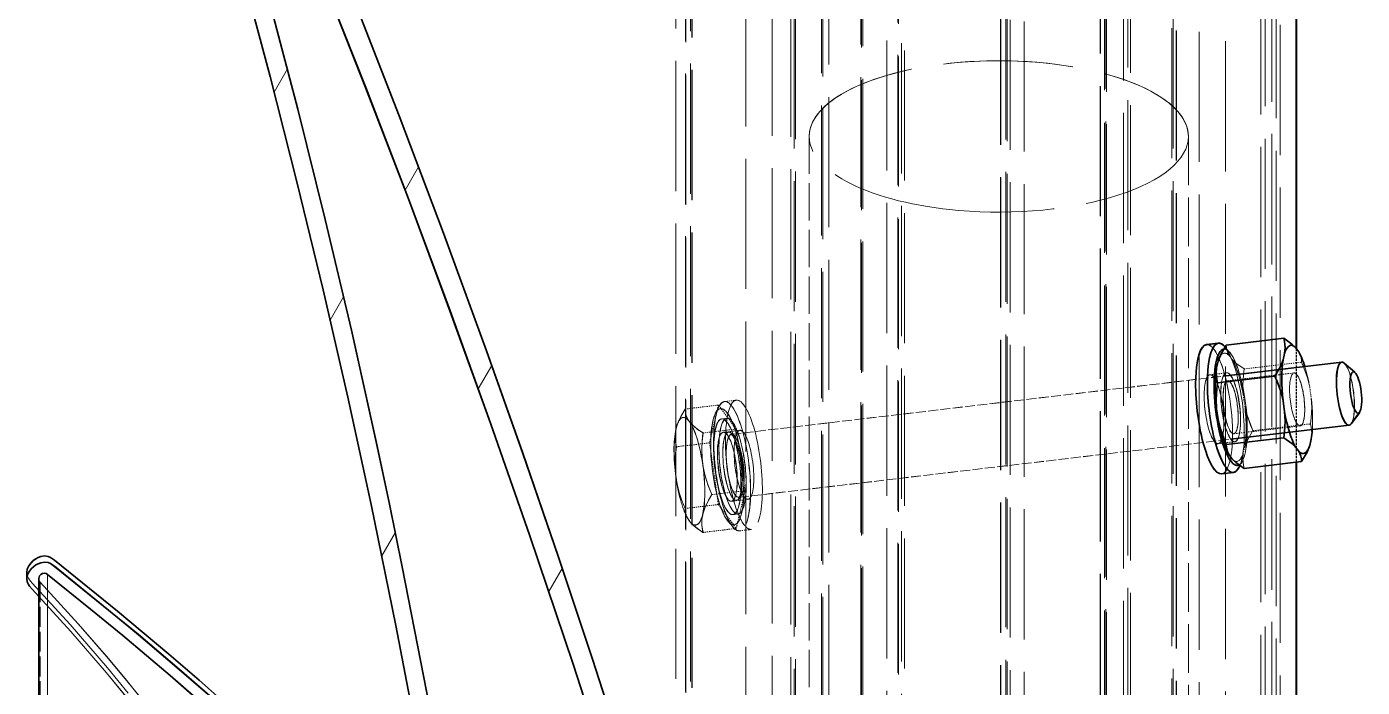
# Model space of a CAD drawing. Header units: millimetres. Extents: x 12184 to 41592, y 8990 to 29785.
# Drawn here: x 22187.7 to 22311, y 17555 to 17615.9 of the extents above; entities that cross this region are included whole.
import ezdxf

# ---------------------------------------------------------------- set-up
doc = ezdxf.new("R2010")
doc.units = ezdxf.units.MM
doc.linetypes.add('DASHED', pattern=[15, 12, -3])

# ---------------------------------------------------------------- blocks, each defined once
blk = doc.blocks.new('A$C55E021B5')
at = {"color": 7, "linetype": 'DASHED', "lineweight": 13}
for p, q in [((1214.86, 1979.81), (1214.86, 1228.51)), ((1216.14, 1979.97), (1216.14, 1228.69)), ((1216.42, 1980.75), (1216.42, 1229.56)), ((1216.54, 1980.93), (1216.54, 1229.75)), ((1217.02, 1980.42), (1217.02, 1229.19)), ((1247.01, 1976.16), (1247.01, 1290.43)), ((1245.51, 1975.33), (1245.51, 1223.67)), ((1245.65, 1975.92), (1245.65, 1285.86)), ((1246.08, 1974.89), (1246.08, 1223.2)), ((1246.12, 1974.99), (1246.12, 1223.3)), ((1205.29, 1972.55), (1205.29, 1220.73)), ((1205.03, 1972.08), (1205.03, 1220.24)), ((1205.69, 1971.36), (1205.69, 1219.49)), ((1207.26, 1970.31), (1207.26, 1218.4)), ((1207.33, 1970.58), (1207.33, 1218.68)), ((1207.44, 1970.46), (1207.44, 1218.55)), ((1238.11, 1966.27), (1238.11, 1214.28)), ((1240.54, 1967.13), (1240.54, 1215.15)), ((1201.1, 1965.08), (1201.1, 1213.08)), ((1235.96, 1965.97), (1235.96, 1213.98)), ((1235.96, 1965.95), (1235.96, 1213.96)), ((1236.1, 1965.08), (1236.1, 1213.08)), ((1236.38, 1966.17), (1236.38, 1214.18)), ((1198.7, 1963.85), (1198.7, 1211.86)), ((1200.81, 1963.98), (1200.81, 1211.99)), ((1201.23, 1964.2), (1201.23, 1212.21)), ((1201.24, 1964.18), (1201.24, 1212.18)), ((1196.27, 1962.98), (1196.27, 1211)), ((1229.76, 1959.52), (1229.76, 1207.61)), ((1229.87, 1959.39), (1229.87, 1207.49)), ((1229.93, 1959.67), (1229.93, 1207.77)), ((1232.89, 1957.83), (1232.89, 1205.99)), ((1233.45, 1956.72), (1233.45, 1204.92)), ((1233.55, 1957.05), (1233.55, 1205.24)), ((1192, 1954.38), (1192, 1202.71)), ((1192.01, 1954.43), (1192.01, 1202.76)), ((1192.61, 1953.99), (1192.61, 1202.34)), ((1191.61, 1952.87), (1191.61, 1201.29)), ((1193, 1953.23), (1193, 1201.62)), ((1191.23, 1949.48), (1191.23, 1198.15)), ((1226.18, 1947.78), (1226.18, 1196.6)), ((1227.53, 1948.05), (1227.53, 1196.84)), ((1225.91, 1947.12), (1225.91, 1195.99)), ((1226.47, 1946.58), (1226.47, 1195.5)), ((1226.51, 1946.71), (1226.51, 1195.63)), ((1207.82, 1928.85), (1207.82, 1180.09))]:
    blk.add_line(p, q, dxfattribs=at)
at = {"color": 7, "lineweight": 35}
blk.add_line((1189.73, 1949.48), (1189.73, 1349.63), dxfattribs=at)
at = {"color": 7, "lineweight": 13, "ltscale": 0.004121}
blk.add_line((1284.09, 1373.28), (1282.85, 1375.42), dxfattribs=at)
at = {"color": 7, "linetype": 'DASHED', "lineweight": 13, "ltscale": 0.374806}
blk.add_line((1199.7, 1369.2), (1199.7, 1144.31), dxfattribs=at)
at = {"color": 7, "linetype": 'DASHED', "lineweight": 13, "ltscale": 0.286951}
blk.add_line((1234.7, 1369.2), (1234.7, 1197.03), dxfattribs=at)
at = {"color": 7, "lineweight": 13, "ltscale": 0.004158}
blk.add_line((1271.99, 1364.23), (1270.75, 1366.39), dxfattribs=at)
at = {"color": 7, "lineweight": 13, "ltscale": 0.004126}
blk.add_line((1278.91, 1352.25), (1277.67, 1354.4), dxfattribs=at)
at = {"color": 7, "lineweight": 35, "ltscale": 0.008908}
for p, q in [((1196.2, 1349.95), (1190.89, 1350.58)), ((1197.02, 1346.47), (1191.71, 1347.1)), ((1196.2, 1340.78), (1190.89, 1341.41)), ((1194.56, 1338.58), (1189.25, 1339.2))]:
    blk.add_line(p, q, dxfattribs=at)
at = {"color": 7, "lineweight": 35, "ltscale": 0.001834}
blk.add_line((1198.03, 1349.99), (1196.94, 1350.12), dxfattribs=at)
at = {"color": 7, "lineweight": 35, "ltscale": 0.000797281}
blk.add_line((1189.8, 1349.72), (1189.52, 1349.33), dxfattribs=at)
at = {"color": 7, "linetype": 'DASHED', "lineweight": 13, "ltscale": 0.017467}
blk.add_line((1189.73, 1349.63), (1189.73, 1339.15), dxfattribs=at)
at = {"color": 7, "lineweight": 35, "ltscale": 0.001036}
for p, q in [((1190.96, 1348.59), (1190.82, 1349.19)), ((1197.1, 1347.86), (1196.95, 1348.47))]:
    blk.add_line(p, q, dxfattribs=at)
at = {"color": 7, "linetype": 'DASHED', "lineweight": 13, "ltscale": 0.00079652}
blk.add_line((1195.94, 1348.99), (1195.65, 1348.61), dxfattribs=at)
at = {"color": 7, "linetype": 'DASHED', "lineweight": 13, "ltscale": 0.00106}
blk.add_line((1195.9, 1349.29), (1196.32, 1349.77), dxfattribs=at)
at = {"color": 7, "lineweight": 35, "ltscale": 7.91667e-05}
blk.add_line((1196.32, 1349.77), (1196.35, 1349.81), dxfattribs=at)
at = {"color": 7, "lineweight": 35, "ltscale": 0.002191}
for p, q in [((1184.33, 1347.44), (1185.33, 1348.29)), ((1183.89, 1343.75), (1184.67, 1342.69))]:
    blk.add_line(p, q, dxfattribs=at)
at = {"color": 7, "lineweight": 35, "ltscale": 0.018335}
for p, q in [((1196.47, 1347.08), (1185.55, 1348.37)), ((1195.79, 1341.27), (1184.86, 1342.56))]:
    blk.add_line(p, q, dxfattribs=at)
at = {"color": 7, "linetype": 'DASHED', "lineweight": 13, "ltscale": 0.008908}
for p, q in [((1194.56, 1347.75), (1189.25, 1348.37)), ((1193.74, 1342.06), (1188.43, 1342.68))]:
    blk.add_line(p, q, dxfattribs=at)
at = {"color": 7, "lineweight": 35, "ltscale": 0.000191447}
blk.add_line((1196.95, 1348.47), (1196.92, 1348.57), dxfattribs=at)
at = {"color": 7, "lineweight": 35, "ltscale": 3.43852e-05}
blk.add_line((1196.92, 1348.56), (1196.92, 1348.57), dxfattribs=at)
at = {"color": 7, "lineweight": 13, "ltscale": 0.004148}
blk.add_line((1265.24, 1345.92), (1264, 1348.07), dxfattribs=at)
at = {"color": 7, "linetype": 'DASHED', "lineweight": 13, "ltscale": 0.010298}
for p, q in [((1196.08, 1346.66), (1189.95, 1347.38)), ((1195.51, 1341.77), (1189.37, 1342.5))]:
    blk.add_line(p, q, dxfattribs=at)
at = {"color": 7, "linetype": 'DASHED', "lineweight": 13, "ltscale": 0.002574}
for p, q in [((1197.7, 1347.21), (1196.17, 1347.39)), ((1241.1, 1342.09), (1242.63, 1341.9)), ((1196.95, 1340.86), (1195.42, 1341.04))]:
    blk.add_line(p, q, dxfattribs=at)
at = {"color": 7, "linetype": 'DASHED', "lineweight": 13, "ltscale": 0.076202}
for p, q in [((1241.88, 1341.72), (1196.47, 1347.08)), ((1241.19, 1335.9), (1195.79, 1341.27))]:
    blk.add_line(p, q, dxfattribs=at)
at = {"color": 7, "linetype": 'DASHED', "lineweight": 13, "ltscale": 0.001665}
blk.add_line((1188.5, 1346.07), (1188.36, 1345.08), dxfattribs=at)
at = {"color": 7, "linetype": 'DASHED', "lineweight": 13, "ltscale": 0.001666}
blk.add_line((1194.64, 1345.35), (1194.49, 1344.36), dxfattribs=at)
at = {"color": 7, "lineweight": 35, "ltscale": 0.001665}
blk.add_line((1190.82, 1343.81), (1190.96, 1344.8), dxfattribs=at)
at = {"color": 7, "lineweight": 35, "ltscale": 0.001666}
blk.add_line((1196.95, 1343.08), (1197.1, 1344.07), dxfattribs=at)
at = {"color": 7, "linetype": 'DASHED', "lineweight": 13, "ltscale": 0.001834}
for p, q in [((1241.42, 1344.87), (1242.52, 1344.74)), ((1240.02, 1332.95), (1241.11, 1332.82))]:
    blk.add_line(p, q, dxfattribs=at)
at = {"color": 7, "linetype": 'DASHED', "lineweight": 13, "ltscale": 0.004583}
for p, q in [((1241.43, 1342.21), (1243.07, 1344.42)), ((1243.07, 1335.25), (1241.43, 1333.04))]:
    blk.add_line(p, q, dxfattribs=at)
at = {"color": 7, "linetype": 'DASHED', "lineweight": 13, "ltscale": 0.001139}
for p, q in [((1243.34, 1343.69), (1243.02, 1344.29)), ((1242.15, 1333.65), (1241.7, 1333.14))]:
    blk.add_line(p, q, dxfattribs=at)
at = {"color": 7, "linetype": 'DASHED', "lineweight": 13, "ltscale": 0.005153}
for p, q in [((1243.07, 1344.42), (1246.14, 1344.05)), ((1241.43, 1342.21), (1244.5, 1341.85)), ((1243.89, 1340.93), (1246.96, 1340.57)), ((1240.61, 1336.52), (1243.68, 1336.16)), ((1243.07, 1335.25), (1246.14, 1334.88)), ((1241.43, 1333.04), (1244.5, 1332.67))]:
    blk.add_line(p, q, dxfattribs=at)
at = {"color": 7, "linetype": 'DASHED', "lineweight": 13, "ltscale": 0.005961}
for p, q in [((1243.07, 1344.42), (1243.89, 1340.93)), ((1241.43, 1333.04), (1240.61, 1336.52))]:
    blk.add_line(p, q, dxfattribs=at)
at = {"color": 7, "linetype": 'DASHED', "lineweight": 13, "ltscale": 0.00080438}
blk.add_line((1242.3, 1343.19), (1242.77, 1343.14), dxfattribs=at)
at = {"color": 7, "linetype": 'DASHED', "lineweight": 13, "ltscale": 7.97527e-05}
blk.add_line((1246.88, 1342.63), (1246.86, 1342.67), dxfattribs=at)
at = {"color": 7, "lineweight": 35, "ltscale": 0.001037}
blk.add_line((1188.36, 1341.29), (1188.5, 1340.69), dxfattribs=at)
at = {"color": 7, "linetype": 'DASHED', "lineweight": 13, "ltscale": 0.009579}
for p, q in [((1240.61, 1336.52), (1241.43, 1342.21)), ((1243.89, 1340.93), (1243.07, 1335.25))]:
    blk.add_line(p, q, dxfattribs=at)
at = {"color": 7, "linetype": 'DASHED', "lineweight": 13, "ltscale": 0.000191202}
blk.add_line((1188.5, 1340.69), (1188.54, 1340.58), dxfattribs=at)
at = {"color": 7, "lineweight": 35, "ltscale": 3.47452e-05}
blk.add_line((1188.53, 1340.6), (1188.54, 1340.58), dxfattribs=at)
at = {"color": 7, "lineweight": 35, "ltscale": 0.000796975}
blk.add_line((1189.52, 1340.16), (1189.8, 1340.55), dxfattribs=at)
at = {"color": 7, "linetype": 'DASHED', "lineweight": 13, "ltscale": 0.001036}
blk.add_line((1194.49, 1340.57), (1194.64, 1339.96), dxfattribs=at)
at = {"color": 7, "lineweight": 35, "ltscale": 0.134325}
blk.add_line((1189.73, 1339.15), (1189.73, 1258.55), dxfattribs=at)
at = {"color": 7, "linetype": 'DASHED', "lineweight": 13, "ltscale": 0.000808896}
blk.add_line((1194.71, 1339.25), (1194.94, 1338.82), dxfattribs=at)
at = {"color": 7, "lineweight": 35, "ltscale": 0.000330039}
blk.add_line((1194.94, 1338.82), (1195.03, 1338.65), dxfattribs=at)
at = {"color": 7, "lineweight": 35, "ltscale": 0.00079652}
blk.add_line((1195.65, 1339.44), (1195.94, 1339.82), dxfattribs=at)
at = {"color": 7, "lineweight": 35, "ltscale": 0.001833}
blk.add_line((1196.62, 1338.08), (1195.53, 1338.2), dxfattribs=at)
at = {"color": 7, "linetype": 'DASHED', "lineweight": 13, "ltscale": 0.002575}
blk.add_line((1240.34, 1335.73), (1241.88, 1335.55), dxfattribs=at)
at = {"color": 7, "linetype": 'DASHED', "lineweight": 13, "ltscale": 0.000804335}
blk.add_line((1241.25, 1334.37), (1241.73, 1334.32), dxfattribs=at)
at = {"color": 7, "linetype": 'DASHED', "lineweight": 13, "ltscale": 1.88432e-05}
blk.add_line((1245.84, 1333.85), (1245.83, 1333.84), dxfattribs=at)
at = {"color": 7, "lineweight": 13, "ltscale": 0.004145}
blk.add_line((1274.15, 1330.49), (1272.9, 1332.65), dxfattribs=at)
at = {"color": 7, "lineweight": 13, "ltscale": 0.00413}
blk.add_line((1258.72, 1327.21), (1257.49, 1329.35), dxfattribs=at)
at = {"color": 7, "lineweight": 35, "ltscale": 0.000954056}
blk.add_line((1306.92, 1328.97), (1306.92, 1328.39), dxfattribs=at)
at = {"color": 7, "lineweight": 13, "ltscale": 0.145596}
blk.add_line((1304.99, 1328.79), (1304.99, 1241.43), dxfattribs=at)
at = {"color": 7, "linetype": 'DASHED', "lineweight": 13, "ltscale": 0.152439}
blk.add_line((1305.68, 1328.08), (1305.68, 1236.62), dxfattribs=at)
at = {"color": 7, "lineweight": 35, "ltscale": 0.145257}
blk.add_line((1305.81, 1328.41), (1305.81, 1241.26), dxfattribs=at)
at = {"color": 7, "lineweight": 35, "ltscale": 0.001494}
blk.add_line((1306.42, 1327.43), (1305.81, 1326.77), dxfattribs=at)
at = {"color": 7, "lineweight": 35}
for points in [[(1304.99, 1445.75), (1300.42, 1436.28), (1298.19, 1431.59), (1294.86, 1424.4), (1292.47, 1419.13), (1290.11, 1413.85), (1285.51, 1403.24), (1281.06, 1392.58), (1276.73, 1381.86), (1272.54, 1371.1), (1268.45, 1360.28), (1264.48, 1349.41), (1261.13, 1339.96), (1257.87, 1330.49), (1254.69, 1320.99), (1251.61, 1311.46), (1249.37, 1304.35), (1247.17, 1297.19), (1244.98, 1289.9), (1242.84, 1282.62), (1238.82, 1268.58), (1234.92, 1254.51), (1231.12, 1240.39)], [(1305.68, 1443.94), (1303.14, 1436.88), (1301.94, 1433.44), (1300.2, 1428.34), (1298.41, 1422.88), (1296.61, 1417.21), (1294.96, 1411.85), (1293.33, 1406.41), (1290.12, 1395.39), (1287.08, 1384.52), (1284.46, 1374.72), (1281.95, 1364.9), (1279.56, 1355.04), (1277.29, 1345.16), (1275.13, 1335.25), (1272.86, 1324.1), (1270.71, 1312.88), (1268.7, 1301.61), (1266.82, 1290.34), (1265.07, 1279.1), (1263.21, 1266.21), (1261.46, 1253.31), (1259.8, 1240.39)], [(1292.61, 1414.43), (1288.17, 1404.31), (1283.87, 1394.14), (1279.69, 1383.94), (1275.63, 1373.71), (1271.69, 1363.43), (1267.85, 1353.12), (1264.12, 1342.76), (1260.48, 1332.36), (1256.48, 1320.52), (1252.64, 1308.66), (1248.92, 1296.75), (1245.33, 1284.79), (1243.06, 1277.01), (1240.84, 1269.22), (1236.49, 1253.6), (1232.92, 1240.39)], [(1293.34, 1412.74), (1290.28, 1402.41), (1287.33, 1392.05), (1284.56, 1381.89), (1281.9, 1371.73), (1279.37, 1361.54), (1276.96, 1351.32), (1274.67, 1341.04)], [(1189.8, 1349.72), (1190.14, 1350.04), (1190.89, 1350.58)], [(1190.82, 1349.19), (1190.78, 1349.71), (1190.83, 1350.27), (1190.89, 1350.58)], [(1196.92, 1348.57), (1196.71, 1349.07), (1196.2, 1349.95)], [(1190.96, 1348.59), (1191.17, 1348.04), (1191.71, 1347.1)], [(1197.1, 1347.86), (1197.13, 1347.34), (1197.08, 1346.78), (1197.02, 1346.47)], [(1190.96, 1344.8), (1191.17, 1345.66), (1191.5, 1346.59), (1191.71, 1347.1)], [(1197.1, 1344.07), (1197.13, 1344.95), (1197.08, 1345.93), (1197.02, 1346.47)], [(1190.82, 1343.81), (1190.78, 1342.93), (1190.83, 1341.95), (1190.89, 1341.41)], [(1196.95, 1343.08), (1196.74, 1342.23), (1196.41, 1341.29), (1196.2, 1340.78)], [(1189.8, 1340.55), (1190.14, 1340.87), (1190.89, 1341.41)], [(1188.54, 1340.58), (1188.74, 1340.09), (1189.25, 1339.2)], [(1274.67, 1341.04), (1273.45, 1335.28), (1272.26, 1329.5), (1269.99, 1317.87), (1267.86, 1306.18), (1265.88, 1294.5), (1264.04, 1282.86), (1262.98, 1275.79), (1261.97, 1268.72), (1260.04, 1254.56), (1258.23, 1240.39)], [(1195.65, 1339.44), (1195.31, 1339.11), (1194.56, 1338.58)], [(1304.35, 1330.11), (1304.72, 1330.37), (1304.93, 1330.46), (1305.27, 1330.51), (1305.62, 1330.45), (1305.86, 1330.36), (1306.08, 1330.24), (1306.31, 1330.07), (1306.52, 1329.88), (1306.73, 1329.59), (1306.87, 1329.27), (1306.92, 1328.97)], [(1304.35, 1329.54), (1298.53, 1324.83), (1296.61, 1323.24), (1292.84, 1320.04), (1289.11, 1316.79), (1285.43, 1313.49), (1282.73, 1311), (1280.06, 1308.48), (1277.36, 1305.87), (1274.68, 1303.24), (1271.21, 1299.74), (1267.78, 1296.18)], [(1304.35, 1330.11), (1298.55, 1325.42), (1293.81, 1321.45), (1291, 1319.03), (1288.23, 1316.59), (1285.49, 1314.12), (1282.77, 1311.61), (1280.08, 1309.07), (1277.42, 1306.5), (1274.78, 1303.91), (1271.31, 1300.41), (1267.89, 1296.87)], [(1304.35, 1329.54), (1304.72, 1329.8), (1304.93, 1329.89), (1305.27, 1329.93), (1305.62, 1329.88), (1305.86, 1329.79), (1306.08, 1329.67), (1306.52, 1329.3), (1306.73, 1329.02), (1306.87, 1328.7), (1306.92, 1328.39)], [(1304.99, 1328.79), (1301.02, 1325.59), (1298.06, 1323.16), (1293.69, 1319.47), (1289.37, 1315.7), (1285.59, 1312.3), (1281.87, 1308.83), (1278.19, 1305.31), (1274.57, 1301.74), (1271, 1298.11), (1267.49, 1294.43)], [(1304.99, 1328.79), (1305.14, 1328.87), (1305.3, 1328.9), (1305.47, 1328.87), (1305.62, 1328.79), (1305.73, 1328.67), (1305.81, 1328.41)], [(1306.92, 1328.39), (1306.88, 1328.12), (1306.77, 1327.87), (1306.67, 1327.71), (1306.42, 1327.43)]]:
    blk.add_lwpolyline(points, dxfattribs=at)
at = {"color": 7, "linetype": 'DASHED', "lineweight": 13}
for points in [[(1188.5, 1346.07), (1188.71, 1346.93), (1189.04, 1347.86), (1189.25, 1348.37)], [(1195.65, 1348.61), (1195.31, 1348.28), (1194.56, 1347.75)], [(1194.64, 1345.35), (1194.67, 1346.23), (1194.62, 1347.2), (1194.56, 1347.75)], [(1188.36, 1345.08), (1188.32, 1344.2), (1188.37, 1343.23), (1188.43, 1342.68)], [(1194.49, 1344.36), (1194.28, 1343.5), (1193.95, 1342.57), (1193.74, 1342.06)], [(1244.5, 1341.85), (1245.01, 1342.18), (1245.38, 1342.49), (1245.8, 1342.96), (1245.94, 1343.21), (1246.05, 1343.46), (1246.12, 1343.74), (1246.14, 1344.05)], [(1246.86, 1342.67), (1246.56, 1343.36), (1246.14, 1344.05)], [(1188.36, 1341.29), (1188.32, 1341.82), (1188.37, 1342.38), (1188.43, 1342.68)], [(1194.49, 1340.57), (1194.28, 1341.11), (1193.74, 1342.06)], [(1241.74, 1341.58), (1241.53, 1341.22), (1241.29, 1340.55), (1241.06, 1339.56), (1240.9, 1338.25), (1240.89, 1337.22), (1240.97, 1336.51), (1241.07, 1336.12), (1241.16, 1335.94), (1241.19, 1335.91), (1241.2, 1335.9), (1241.19, 1335.9)], [(1241.88, 1341.72), (1241.89, 1341.72), (1241.88, 1341.72), (1241.86, 1341.7), (1241.75, 1341.59), (1241.74, 1341.58)], [(1243.68, 1336.16), (1244.05, 1337.07), (1244.31, 1337.89), (1244.48, 1338.71), (1244.59, 1339.53), (1244.61, 1340.38), (1244.58, 1341.07), (1244.5, 1341.85)], [(1247, 1342.19), (1247.07, 1341.63), (1247.05, 1341.04), (1246.96, 1340.57)], [(1246.96, 1340.57), (1247.06, 1339.6), (1247.07, 1338.75), (1247.01, 1337.91), (1246.88, 1337.1), (1246.67, 1336.27), (1246.44, 1335.61), (1246.14, 1334.88)], [(1194.64, 1339.96), (1194.67, 1339.44), (1194.62, 1338.88), (1194.56, 1338.58)], [(1244.5, 1334.44), (1244.31, 1335.01), (1244, 1335.64), (1243.68, 1336.16)], [(1244.5, 1334.44), (1244.6, 1333.88), (1244.61, 1333.31), (1244.5, 1332.67)], [(1244.5, 1332.67), (1245.01, 1333.01), (1245.38, 1333.32), (1245.64, 1333.58), (1245.83, 1333.84)], [(1306.92, 1328.97), (1306.88, 1328.69), (1306.77, 1328.44), (1306.67, 1328.29), (1306.42, 1328)], [(1306.42, 1328), (1302.92, 1324.18), (1301.18, 1322.19), (1299.46, 1320.17), (1297.56, 1317.84)], [(1305.68, 1328.08), (1302.16, 1324.24), (1299.55, 1321.24), (1297.84, 1319.18), (1296.15, 1317.1)], [(1305.81, 1326.77), (1302.85, 1323.53), (1299.56, 1319.71), (1297.66, 1317.39)]]:
    blk.add_lwpolyline(points, dxfattribs=at)
for centre, radius, start, end in [((1194.29, 1349.96), 1.91, 329.6073, 359.8758), ((1191.16, 1348.37), 1.91, 149.6073, 179.8758), ((1243.19, 1341.37), 3.9, 12.2234, 19.6265), ((1244.24, 1334.89), 1.91, 326.8555, 359.8802), ((1305.32, 1328.41), 0.482, 316.9198, 359.8835)]:
    blk.add_arc(centre, radius, start, end, dxfattribs=at)
at = {"color": 7, "lineweight": 35}
for centre, start, end in [((1191.16, 1339.2), 149.6073, 179.8758), ((1194.29, 1340.79), 329.6073, 359.8758)]:
    blk.add_arc(centre, 1.91, start, end, dxfattribs=at)
at = {"color": 7, "linetype": 'DASHED', "lineweight": 13}
for centre, major_axis, ratio, start_param, end_param in [((1217.2, 1369.2), (-17.5, 0), 0.398819, 3.141574, 6.283166), ((1217.2, 1369.2), (-17.5, 0), 0.398819, 6.283166, 8.066002), ((1217.2, 1369.2), (-17.5, 0), 0.398819, 1.782817, 3.141574), ((1197.33, 1344.03), (0.7, 5.96), 0.260451, 6.283152, 6.709013), ((1195.79, 1344.22), (0.63, 5.36), 0.260451, 0.35928, 2.782313), ((1196.24, 1344.16), (0.7, 5.96), 0.260451, 0.35928, 2.782313), ((1197.33, 1344.03), (0.7, 5.96), 0.260451, 0.425828, 3.141559), ((1195.79, 1344.22), (0.63, 5.36), 0.260451, 6.277712, 6.642466), ((1195.79, 1344.22), (0.59, 4.99), 0.260451, 5.796921, 6.608972), ((1185.2, 1345.47), (0.34, 2.91), 0.260451, 0.273151, 2.868431), ((1189.66, 1344.94), (0.59, 4.99), 0.260451, 0.949041, 1.372984), ((1189.66, 1344.94), (0.29, 2.44), 0.260451, 6.283152, 9.424744), ((1195.79, 1344.22), (0.59, 4.99), 0.260451, 0.52587, 1.372984), ((1195.79, 1344.22), (0.38, 3.18), 0.260451, 6.283152, 9.424744), ((1189.66, 1344.94), (0.29, 2.44), 0.260451, 3.567421, 6.283152), ((1195.79, 1344.22), (0.29, 2.44), 0.260451, 6.283152, 9.424744), ((1195.79, 1344.22), (0.38, 3.18), 0.260451, 3.567421, 6.283152), ((1195.79, 1344.22), (0.29, 2.44), 0.260451, 3.567421, 6.283152), ((1197.33, 1344.03), (0.38, 3.18), 0.260451, 6.283152, 9.424744), ((1197.33, 1344.03), (0.38, 3.18), 0.260451, 3.567421, 6.283152), ((1189.66, 1344.94), (0.59, 4.99), 0.260451, 1.573067, 2.192527), ((1240.72, 1338.91), (-0.7, -5.96), 0.260451, 3.141559, 6.283152), ((1195.79, 1344.22), (0.59, 4.99), 0.260451, 1.573067, 2.420182), ((1241.81, 1338.78), (-0.7, -5.96), 0.260451, 3.141559, 6.283152), ((1240.72, 1338.91), (-0.7, -5.96), 0.260451, 0.425828, 3.141559), ((1241.81, 1338.78), (-0.7, -5.96), 0.260451, 0.35928, 2.782313), ((1242.25, 1338.73), (-0.63, -5.36), 0.260451, 2.782313, 3.567421), ((1241.81, 1338.78), (-0.7, -5.96), 0.260451, 2.782313, 3.141559), ((1245.75, 1338.31), (0.59, 4.96), 0.260451, 5.796855, 9.91098), ((1189.66, 1344.94), (0.29, 2.44), 0.260451, 3.141559, 3.567421), ((1241.77, 1338.78), (-0.52, -4.41), 0.260451, 3.141559, 6.283152), ((1242.25, 1338.73), (-0.63, -5.36), 0.260451, 3.567421, 6.642466), ((1242.25, 1338.73), (-0.52, -4.41), 0.260451, 3.141559, 6.283152), ((1241.77, 1338.78), (-0.52, -4.41), 0.260451, 0.425828, 3.141559), ((1242.25, 1338.73), (-0.63, -5.36), 0.260451, 0.35928, 2.782313), ((1242.25, 1338.73), (-0.52, -4.41), 0.260451, 0.425828, 3.141559), ((1245.75, 1338.31), (0.59, 4.96), 0.260451, 5.638217, 5.796855), ((1195.79, 1344.22), (0.38, 3.18), 0.260451, 3.141559, 3.567421), ((1195.79, 1344.22), (0.29, 2.44), 0.260451, 3.141559, 3.567421), ((1240.72, 1338.91), (-0.38, -3.18), 0.260451, 3.567421, 6.283152), ((1240.72, 1338.91), (-0.38, -3.18), 0.260451, 6.283152, 9.424744), ((1241.53, 1338.81), (-0.34, -2.91), 0.260451, 3.567421, 9.850606), ((1240.72, 1338.91), (-0.38, -3.18), 0.260451, 3.141559, 3.567421), ((1241.77, 1338.78), (-0.37, -3.15), 0.260451, 3.567421, 9.850606), ((1242.25, 1338.73), (-0.38, -3.18), 0.260451, 3.567421, 6.283152), ((1242.25, 1338.73), (-0.38, -3.18), 0.260451, 6.283152, 9.424744), ((1242.25, 1338.73), (-0.38, -3.18), 0.260451, 3.141559, 3.567421), ((1245.75, 1338.31), (0.59, 4.96), 0.260451, 3.627794, 5.638217), ((1197.33, 1344.03), (0.38, 3.18), 0.260451, 3.141559, 3.567421), ((1195.79, 1344.22), (0.59, 4.99), 0.260451, 2.620265, 3.467379), ((1195.79, 1344.22), (0.63, 5.36), 0.260451, 2.782313, 3.046879), ((1241.77, 1338.78), (-0.52, -4.41), 0.260451, 6.283152, 6.709013), ((1242.25, 1338.73), (-0.52, -4.41), 0.260451, 6.283152, 6.709013), ((1240.72, 1338.91), (-0.7, -5.96), 0.260451, 6.283152, 6.709013), ((1241.81, 1338.78), (-0.7, -5.96), 0.260451, 6.283152, 6.642466)]:
    blk.add_ellipse(centre, major_axis=major_axis, ratio=ratio, start_param=start_param, end_param=end_param, dxfattribs=at)
at = {"color": 7, "lineweight": 35}
for centre, major_axis, start_param, end_param in [((1189.66, 1344.94), (0.59, 4.99), 5.761858, 6.608972), ((1196.24, 1344.16), (0.7, 5.96), 3.141559, 6.283152), ((1196.24, 1344.16), (0.7, 5.96), 6.283152, 6.642466), ((1197.33, 1344.03), (0.7, 5.96), 3.141559, 6.283152), ((1189.66, 1344.94), (0.59, 4.99), 0.52587, 0.949041), ((1195.79, 1344.22), (0.63, 5.36), 3.567421, 6.277712), ((1184.25, 1345.58), (0.23, 1.91), 0.273151, 2.868431), ((1184.25, 1345.58), (0.23, 1.91), 3.567421, 6.556336), ((1185.2, 1345.47), (0.34, 2.91), 3.141559, 6.283152), ((1185.2, 1345.47), (0.34, 2.91), 6.283152, 6.556336), ((1189.66, 1344.94), (0.59, 4.99), 4.71466, 5.561774), ((1195.79, 1344.22), (0.59, 4.99), 5.761858, 5.796921), ((1195.79, 1344.22), (0.59, 4.99), 4.71466, 5.561774), ((1184.25, 1345.58), (0.23, 1.91), 2.868431, 3.567421), ((1189.66, 1344.94), (0.59, 4.99), 3.667463, 4.514577), ((1185.2, 1345.47), (0.34, 2.91), 2.868431, 3.141559), ((1195.79, 1344.22), (0.59, 4.99), 3.667463, 4.514577), ((1189.66, 1344.94), (0.59, 4.99), 2.192527, 2.420182), ((1189.66, 1344.94), (0.59, 4.99), 2.620265, 2.655328), ((1189.66, 1344.94), (0.59, 4.99), 2.655328, 3.467379), ((1195.79, 1344.22), (0.63, 5.36), 3.046879, 3.567421), ((1196.24, 1344.16), (0.7, 5.96), 2.782313, 3.141559)]:
    blk.add_ellipse(centre, major_axis=major_axis, ratio=0.260451, start_param=start_param, end_param=end_param, dxfattribs=at)
blk = doc.blocks.new('1')
at = {"color": 7, "linetype": 'DASHED', "lineweight": 13}
for p, q in [((22277.62, 18217.03), (22277.62, 17465.8)), ((22278.11, 18217.53), (22278.11, 17466.35)), ((22278.23, 18217.36), (22278.23, 17466.16)), ((22278.51, 18216.57), (22278.51, 17465.3)), ((22279.79, 18216.41), (22279.79, 17465.12)), ((22247.64, 18212.77), (22247.64, 17527.03)), ((22248.53, 18211.59), (22248.53, 17459.9)), ((22248.56, 18211.49), (22248.56, 17459.8)), ((22249, 18212.52), (22249, 17522.47)), ((22249.13, 18211.94), (22249.13, 17460.27)), ((22289.36, 18209.15), (22289.36, 17457.33)), ((22288.96, 18207.97), (22288.96, 17456.09)), ((22289.62, 18208.69), (22289.62, 17456.84)), ((22287.21, 18207.06), (22287.21, 17455.16)), ((22287.32, 18207.18), (22287.32, 17455.28)), ((22287.39, 18206.92), (22287.39, 17455)), ((22254.11, 18203.73), (22254.11, 17451.75)), ((22256.54, 18202.88), (22256.54, 17450.89)), ((22258.27, 18202.77), (22258.27, 17450.78)), ((22258.55, 18201.68), (22258.55, 17449.69)), ((22258.69, 18202.58), (22258.69, 17450.59)), ((22258.69, 18202.55), (22258.69, 17450.56)), ((22293.55, 18201.68), (22293.55, 17449.69)), ((22293.41, 18200.8), (22293.41, 17448.81)), ((22293.41, 18200.78), (22293.41, 17448.79)), ((22293.83, 18200.58), (22293.83, 17448.59)), ((22295.95, 18200.45), (22295.95, 17448.46)), ((22298.37, 18199.59), (22298.37, 17447.61)), ((22264.71, 18196.28), (22264.71, 17444.37)), ((22264.78, 18195.99), (22264.78, 17444.09)), ((22264.89, 18196.12), (22264.89, 17444.22)), ((22261.76, 18194.43), (22261.76, 17442.59)), ((22261.09, 18193.65), (22261.09, 17441.84)), ((22261.2, 18193.32), (22261.2, 17441.52)), ((22302.04, 18190.59), (22302.04, 17438.94)), ((22302.64, 18191.04), (22302.64, 17439.36)), ((22302.64, 18190.98), (22302.64, 17439.31)), ((22301.65, 18189.83), (22301.65, 17438.23)), ((22303.04, 18189.48), (22303.04, 17437.9)), ((22303.41, 18186.08), (22303.41, 17434.75)), ((22267.12, 18184.66), (22267.12, 17433.45)), ((22268.46, 18184.39), (22268.46, 17433.2)), ((22268.13, 18183.32), (22268.13, 17432.23)), ((22268.18, 18183.18), (22268.18, 17432.11)), ((22268.74, 18183.72), (22268.74, 17432.6)), ((22286.82, 18165.45), (22286.82, 17416.69))]:
    blk.add_line(p, q, dxfattribs=at)
at = {"color": 7, "lineweight": 35}
blk.add_line((22304.91, 18186.08), (22304.91, 17586.23), dxfattribs=at)
at = {"color": 7, "lineweight": 13, "ltscale": 0.004121}
blk.add_line((22210.56, 17609.88), (22211.8, 17612.02), dxfattribs=at)
at = {"color": 7, "linetype": 'DASHED', "lineweight": 13, "ltscale": 0.286951}
blk.add_line((22259.95, 17605.8), (22259.95, 17433.63), dxfattribs=at)
at = {"color": 7, "linetype": 'DASHED', "lineweight": 13, "ltscale": 0.374806}
blk.add_line((22294.95, 17605.8), (22294.95, 17380.92), dxfattribs=at)
at = {"color": 7, "lineweight": 13, "ltscale": 0.004158}
blk.add_line((22222.65, 17600.83), (22223.9, 17602.99), dxfattribs=at)
at = {"color": 7, "lineweight": 13, "ltscale": 0.004126}
blk.add_line((22215.74, 17588.86), (22216.98, 17591), dxfattribs=at)
at = {"color": 7, "lineweight": 35, "ltscale": 0.001834}
blk.add_line((22296.61, 17586.6), (22297.71, 17586.73), dxfattribs=at)
at = {"color": 7, "lineweight": 35, "ltscale": 7.91667e-05}
blk.add_line((22298.33, 17586.37), (22298.3, 17586.41), dxfattribs=at)
at = {"color": 7, "lineweight": 35, "ltscale": 0.008908}
for p, q in [((22298.45, 17586.56), (22303.75, 17587.18)), ((22297.63, 17583.08), (22302.94, 17583.7)), ((22298.45, 17577.39), (22303.75, 17578.01)), ((22300.09, 17575.18), (22305.39, 17575.81))]:
    blk.add_line(p, q, dxfattribs=at)
at = {"color": 7, "lineweight": 35, "ltscale": 0.000191447}
blk.add_line((22297.69, 17585.07), (22297.73, 17585.18), dxfattribs=at)
at = {"color": 7, "lineweight": 35, "ltscale": 3.43852e-05}
blk.add_line((22297.72, 17585.16), (22297.73, 17585.18), dxfattribs=at)
at = {"color": 7, "linetype": 'DASHED', "lineweight": 13, "ltscale": 0.00106}
blk.add_line((22298.75, 17585.9), (22298.33, 17586.37), dxfattribs=at)
at = {"color": 7, "linetype": 'DASHED', "lineweight": 13, "ltscale": 0.00079652}
blk.add_line((22298.71, 17585.6), (22299, 17585.21), dxfattribs=at)
at = {"color": 7, "lineweight": 35, "ltscale": 0.001036}
for p, q in [((22303.69, 17585.19), (22303.83, 17585.79)), ((22297.55, 17584.46), (22297.69, 17585.07))]:
    blk.add_line(p, q, dxfattribs=at)
at = {"color": 7, "lineweight": 35, "ltscale": 0.000797281}
blk.add_line((22304.85, 17586.32), (22305.13, 17585.94), dxfattribs=at)
at = {"color": 7, "linetype": 'DASHED', "lineweight": 13, "ltscale": 0.017467}
blk.add_line((22304.91, 17586.23), (22304.91, 17575.75), dxfattribs=at)
at = {"color": 7, "lineweight": 13, "ltscale": 0.004148}
blk.add_line((22229.4, 17582.52), (22230.65, 17584.68), dxfattribs=at)
at = {"color": 7, "linetype": 'DASHED', "lineweight": 13, "ltscale": 0.002574}
for p, q in [((22296.94, 17583.82), (22298.48, 17584)), ((22253.55, 17578.69), (22252.02, 17578.51)), ((22297.69, 17577.46), (22299.23, 17577.64))]:
    blk.add_line(p, q, dxfattribs=at)
at = {"color": 7, "lineweight": 35, "ltscale": 0.018335}
for p, q in [((22298.17, 17583.69), (22309.1, 17584.98)), ((22298.86, 17577.87), (22309.79, 17579.16))]:
    blk.add_line(p, q, dxfattribs=at)
at = {"color": 7, "linetype": 'DASHED', "lineweight": 13, "ltscale": 0.010298}
for p, q in [((22298.56, 17583.26), (22304.7, 17583.99)), ((22299.14, 17578.38), (22305.28, 17579.1))]:
    blk.add_line(p, q, dxfattribs=at)
at = {"color": 7, "linetype": 'DASHED', "lineweight": 13, "ltscale": 0.008908}
for p, q in [((22300.09, 17584.35), (22305.39, 17584.98)), ((22300.91, 17578.66), (22306.21, 17579.29))]:
    blk.add_line(p, q, dxfattribs=at)
at = {"color": 7, "lineweight": 35, "ltscale": 0.002191}
for p, q in [((22310.32, 17584.04), (22309.32, 17584.89)), ((22310.75, 17580.36), (22309.98, 17579.3))]:
    blk.add_line(p, q, dxfattribs=at)
at = {"color": 7, "linetype": 'DASHED', "lineweight": 13, "ltscale": 0.076202}
for p, q in [((22252.77, 17578.32), (22298.17, 17583.69)), ((22253.46, 17572.51), (22298.86, 17577.87))]:
    blk.add_line(p, q, dxfattribs=at)
at = {"color": 7, "linetype": 'DASHED', "lineweight": 13, "ltscale": 0.001834}
for p, q in [((22253.22, 17581.47), (22252.13, 17581.34)), ((22254.63, 17569.55), (22253.54, 17569.42))]:
    blk.add_line(p, q, dxfattribs=at)
at = {"color": 7, "linetype": 'DASHED', "lineweight": 13, "ltscale": 0.001666}
blk.add_line((22300.01, 17581.95), (22300.15, 17580.96), dxfattribs=at)
at = {"color": 7, "linetype": 'DASHED', "lineweight": 13, "ltscale": 0.001665}
blk.add_line((22306.15, 17582.68), (22306.29, 17581.69), dxfattribs=at)
at = {"color": 7, "linetype": 'DASHED', "lineweight": 13, "ltscale": 0.005153}
for p, q in [((22251.57, 17581.02), (22248.5, 17580.66)), ((22253.21, 17578.81), (22250.14, 17578.45)), ((22250.75, 17577.54), (22247.68, 17577.18)), ((22254.03, 17573.12), (22250.96, 17572.76)), ((22251.57, 17571.85), (22248.5, 17571.49)), ((22253.21, 17569.64), (22250.14, 17569.28))]:
    blk.add_line(p, q, dxfattribs=at)
at = {"color": 7, "linetype": 'DASHED', "lineweight": 13, "ltscale": 0.005961}
for p, q in [((22251.57, 17581.02), (22250.75, 17577.54)), ((22253.21, 17569.64), (22254.03, 17573.12))]:
    blk.add_line(p, q, dxfattribs=at)
at = {"color": 7, "linetype": 'DASHED', "lineweight": 13, "ltscale": 0.001139}
for p, q in [((22251.31, 17580.29), (22251.63, 17580.9)), ((22252.5, 17570.25), (22252.95, 17569.74))]:
    blk.add_line(p, q, dxfattribs=at)
at = {"color": 7, "linetype": 'DASHED', "lineweight": 13, "ltscale": 0.004583}
for p, q in [((22253.21, 17578.81), (22251.57, 17581.02)), ((22251.57, 17571.85), (22253.21, 17569.64))]:
    blk.add_line(p, q, dxfattribs=at)
at = {"color": 7, "lineweight": 35, "ltscale": 0.001666}
blk.add_line((22297.69, 17579.69), (22297.55, 17580.68), dxfattribs=at)
at = {"color": 7, "lineweight": 35, "ltscale": 0.001665}
blk.add_line((22303.83, 17580.41), (22303.69, 17581.4), dxfattribs=at)
at = {"color": 7, "linetype": 'DASHED', "lineweight": 13, "ltscale": 7.97527e-05}
blk.add_line((22247.77, 17579.23), (22247.79, 17579.28), dxfattribs=at)
at = {"color": 7, "linetype": 'DASHED', "lineweight": 13, "ltscale": 0.00080438}
blk.add_line((22252.35, 17579.8), (22251.87, 17579.74), dxfattribs=at)
at = {"color": 7, "linetype": 'DASHED', "lineweight": 13, "ltscale": 0.009579}
for p, q in [((22254.03, 17573.12), (22253.21, 17578.81)), ((22250.75, 17577.54), (22251.57, 17571.85))]:
    blk.add_line(p, q, dxfattribs=at)
at = {"color": 7, "lineweight": 35, "ltscale": 0.001037}
blk.add_line((22306.29, 17577.9), (22306.15, 17577.29), dxfattribs=at)
at = {"color": 7, "linetype": 'DASHED', "lineweight": 13, "ltscale": 0.001036}
blk.add_line((22300.15, 17577.17), (22300.01, 17576.57), dxfattribs=at)
at = {"color": 7, "lineweight": 35, "ltscale": 0.000796975}
blk.add_line((22305.13, 17576.77), (22304.85, 17577.15), dxfattribs=at)
at = {"color": 7, "linetype": 'DASHED', "lineweight": 13, "ltscale": 0.000191202}
blk.add_line((22306.15, 17577.29), (22306.11, 17577.18), dxfattribs=at)
at = {"color": 7, "lineweight": 35, "ltscale": 3.47452e-05}
blk.add_line((22306.12, 17577.2), (22306.11, 17577.18), dxfattribs=at)
at = {"color": 7, "lineweight": 35, "ltscale": 0.00079652}
blk.add_line((22299, 17576.04), (22298.71, 17576.43), dxfattribs=at)
at = {"color": 7, "lineweight": 35, "ltscale": 0.000330039}
blk.add_line((22299.71, 17575.43), (22299.62, 17575.25), dxfattribs=at)
at = {"color": 7, "linetype": 'DASHED', "lineweight": 13, "ltscale": 0.000808896}
blk.add_line((22299.94, 17575.86), (22299.71, 17575.43), dxfattribs=at)
at = {"color": 7, "lineweight": 35, "ltscale": 0.134325}
blk.add_line((22304.91, 17575.75), (22304.91, 17495.15), dxfattribs=at)
at = {"color": 7, "lineweight": 35, "ltscale": 0.001833}
blk.add_line((22298.02, 17574.68), (22299.12, 17574.81), dxfattribs=at)
at = {"color": 7, "linetype": 'DASHED', "lineweight": 13, "ltscale": 0.002575}
blk.add_line((22254.3, 17572.33), (22252.77, 17572.15), dxfattribs=at)
at = {"color": 7, "linetype": 'DASHED', "lineweight": 13, "ltscale": 1.88432e-05}
blk.add_line((22248.81, 17570.46), (22248.81, 17570.45), dxfattribs=at)
at = {"color": 7, "linetype": 'DASHED', "lineweight": 13, "ltscale": 0.000804335}
blk.add_line((22253.39, 17570.98), (22252.91, 17570.92), dxfattribs=at)
at = {"color": 7, "lineweight": 13, "ltscale": 0.004145}
blk.add_line((22220.5, 17567.1), (22221.74, 17569.25), dxfattribs=at)
at = {"color": 7, "lineweight": 35, "ltscale": 0.000954056}
blk.add_line((22187.73, 17565.57), (22187.73, 17565), dxfattribs=at)
at = {"color": 7, "lineweight": 13, "ltscale": 0.00413}
blk.add_line((22235.92, 17563.81), (22237.16, 17565.96), dxfattribs=at)
at = {"color": 7, "lineweight": 35, "ltscale": 0.145257}
blk.add_line((22188.84, 17565.01), (22188.84, 17477.86), dxfattribs=at)
at = {"color": 7, "linetype": 'DASHED', "lineweight": 13, "ltscale": 0.152439}
blk.add_line((22188.97, 17564.69), (22188.97, 17473.22), dxfattribs=at)
at = {"color": 7, "lineweight": 13, "ltscale": 0.145596}
blk.add_line((22189.66, 17565.39), (22189.66, 17478.03), dxfattribs=at)
at = {"color": 7, "lineweight": 35, "ltscale": 0.001494}
blk.add_line((22188.23, 17564.03), (22188.84, 17563.37), dxfattribs=at)
at = {"color": 7, "lineweight": 35}
for points in [[(22189.66, 17682.36), (22194.23, 17672.88), (22196.45, 17668.19), (22199.79, 17661.01), (22202.18, 17655.74), (22204.54, 17650.45), (22209.14, 17639.84), (22213.59, 17629.18), (22217.91, 17618.47), (22222.11, 17607.7), (22226.2, 17596.88), (22230.17, 17586.01), (22233.52, 17576.57), (22236.78, 17567.09), (22239.95, 17557.59), (22243.04, 17548.06), (22245.28, 17540.95), (22247.48, 17533.8), (22249.67, 17526.5), (22251.81, 17519.22), (22255.82, 17505.19), (22259.72, 17491.11), (22263.53, 17477)], [(22188.97, 17680.55), (22191.5, 17673.48), (22192.7, 17670.05), (22194.44, 17664.95), (22196.24, 17659.48), (22198.03, 17653.82), (22199.69, 17648.46), (22201.32, 17643.02), (22204.53, 17632), (22207.57, 17621.12), (22210.19, 17611.33), (22212.7, 17601.5), (22215.09, 17591.65), (22217.36, 17581.76), (22219.51, 17571.85), (22221.79, 17560.7), (22223.94, 17549.48), (22225.95, 17538.21), (22227.83, 17526.95), (22229.57, 17515.7), (22231.44, 17502.81), (22233.19, 17489.91), (22234.84, 17477)], [(22202.03, 17651.03), (22206.47, 17640.92), (22210.78, 17630.75), (22214.96, 17620.55), (22219.01, 17610.31), (22222.96, 17600.04), (22226.79, 17589.72), (22230.53, 17579.36), (22234.17, 17568.96), (22238.16, 17557.12), (22242.01, 17545.26), (22245.72, 17533.36), (22249.31, 17521.39), (22251.58, 17513.61), (22253.81, 17505.82), (22258.15, 17490.2), (22261.73, 17477)], [(22201.3, 17649.34), (22204.36, 17639.01), (22207.32, 17628.65), (22210.09, 17618.5), (22212.75, 17608.33), (22215.28, 17598.15), (22217.69, 17587.92), (22219.98, 17577.65)], [(22297.73, 17585.18), (22297.94, 17585.67), (22298.45, 17586.56)], [(22303.83, 17585.79), (22303.87, 17586.32), (22303.82, 17586.88), (22303.75, 17587.18)], [(22304.85, 17586.32), (22304.51, 17586.65), (22303.75, 17587.18)], [(22303.69, 17585.19), (22303.47, 17584.65), (22302.94, 17583.7)], [(22297.55, 17584.46), (22297.52, 17583.94), (22297.57, 17583.38), (22297.63, 17583.08)], [(22297.55, 17580.68), (22297.52, 17581.56), (22297.57, 17582.53), (22297.63, 17583.08)], [(22303.69, 17581.4), (22303.47, 17582.26), (22303.15, 17583.19), (22302.94, 17583.7)], [(22303.83, 17580.41), (22303.87, 17579.53), (22303.82, 17578.56), (22303.75, 17578.01)], [(22297.69, 17579.69), (22297.91, 17578.83), (22298.23, 17577.9), (22298.45, 17577.39)], [(22304.85, 17577.15), (22304.51, 17577.48), (22303.75, 17578.01)], [(22219.98, 17577.65), (22221.2, 17571.88), (22222.39, 17566.1), (22224.66, 17554.47), (22226.79, 17542.79), (22228.77, 17531.11), (22230.61, 17519.46), (22231.66, 17512.39), (22232.68, 17505.32), (22234.6, 17491.17), (22236.42, 17477)], [(22306.11, 17577.18), (22305.9, 17576.69), (22305.39, 17575.81)], [(22299, 17576.04), (22299.34, 17575.72), (22300.09, 17575.18)], [(22190.29, 17566.72), (22189.93, 17566.97), (22189.72, 17567.06), (22189.38, 17567.11), (22189.03, 17567.06), (22188.79, 17566.97), (22188.56, 17566.85), (22188.33, 17566.68), (22188.13, 17566.48), (22187.92, 17566.2), (22187.77, 17565.88), (22187.73, 17565.57)], [(22190.29, 17566.72), (22196.1, 17562.02), (22200.84, 17558.05), (22203.65, 17555.63), (22206.41, 17553.19), (22209.15, 17550.72), (22211.87, 17548.21), (22214.57, 17545.67), (22217.23, 17543.11), (22219.87, 17540.51), (22223.33, 17537.02), (22226.75, 17533.47)], [(22190.29, 17566.15), (22189.93, 17566.4), (22189.72, 17566.49), (22189.38, 17566.54), (22189.03, 17566.48), (22188.79, 17566.39), (22188.56, 17566.27), (22188.13, 17565.91), (22187.92, 17565.62), (22187.77, 17565.3), (22187.73, 17565)], [(22189.66, 17565.39), (22189.51, 17565.47), (22189.34, 17565.5), (22189.18, 17565.47), (22189.03, 17565.39), (22188.92, 17565.27), (22188.84, 17565.01)], [(22190.29, 17566.15), (22196.12, 17561.43), (22198.03, 17559.85), (22201.81, 17556.65), (22205.54, 17553.4), (22209.22, 17550.09), (22211.92, 17547.6), (22214.59, 17545.08), (22217.29, 17542.48), (22219.96, 17539.85), (22223.44, 17536.34), (22226.87, 17532.78)], [(22187.73, 17565), (22187.77, 17564.73), (22187.88, 17564.47), (22187.98, 17564.32), (22188.23, 17564.03)], [(22189.66, 17565.39), (22193.62, 17562.2), (22196.59, 17559.77), (22200.96, 17556.07), (22205.28, 17552.31), (22209.05, 17548.9), (22212.78, 17545.43), (22216.45, 17541.91), (22220.07, 17538.34), (22223.64, 17534.71), (22227.16, 17531.04)]]:
    blk.add_lwpolyline(points, dxfattribs=at)
at = {"color": 7, "linetype": 'DASHED', "lineweight": 13}
for points in [[(22299, 17585.21), (22299.34, 17584.89), (22300.09, 17584.35)], [(22300.01, 17581.95), (22299.98, 17582.83), (22300.03, 17583.81), (22300.09, 17584.35)], [(22306.15, 17582.68), (22305.93, 17583.53), (22305.61, 17584.47), (22305.39, 17584.98)], [(22306.29, 17581.69), (22306.33, 17580.81), (22306.28, 17579.83), (22306.21, 17579.29)], [(22247.79, 17579.28), (22248.09, 17579.96), (22248.5, 17580.66)], [(22250.14, 17578.45), (22249.64, 17578.79), (22249.27, 17579.1), (22248.85, 17579.57), (22248.7, 17579.81), (22248.6, 17580.07), (22248.53, 17580.34), (22248.5, 17580.66)], [(22300.15, 17580.96), (22300.37, 17580.1), (22300.69, 17579.17), (22300.91, 17578.66)], [(22306.29, 17577.9), (22306.33, 17578.42), (22306.28, 17578.98), (22306.21, 17579.29)], [(22247.65, 17578.79), (22247.58, 17578.23), (22247.6, 17577.64), (22247.68, 17577.18)], [(22250.96, 17572.76), (22250.6, 17573.68), (22250.34, 17574.5), (22250.16, 17575.32), (22250.06, 17576.13), (22250.03, 17576.99), (22250.06, 17577.68), (22250.14, 17578.45)], [(22252.77, 17578.32), (22252.76, 17578.32), (22252.77, 17578.32), (22252.79, 17578.31), (22252.9, 17578.2), (22252.91, 17578.18)], [(22252.91, 17578.18), (22253.11, 17577.82), (22253.35, 17577.16), (22253.59, 17576.16), (22253.74, 17574.86), (22253.76, 17573.83), (22253.68, 17573.11), (22253.58, 17572.72), (22253.49, 17572.54), (22253.45, 17572.51), (22253.45, 17572.51), (22253.46, 17572.51)], [(22300.15, 17577.17), (22300.37, 17577.72), (22300.91, 17578.66)], [(22247.68, 17577.18), (22247.59, 17576.2), (22247.58, 17575.35), (22247.63, 17574.52), (22247.77, 17573.71), (22247.98, 17572.87), (22248.21, 17572.21), (22248.5, 17571.49)], [(22300.01, 17576.57), (22299.98, 17576.05), (22300.03, 17575.48), (22300.09, 17575.18)], [(22250.14, 17571.04), (22250.34, 17571.61), (22250.65, 17572.25), (22250.96, 17572.76)], [(22250.14, 17569.28), (22249.64, 17569.62), (22249.27, 17569.93), (22249.01, 17570.19), (22248.81, 17570.45)], [(22250.14, 17571.04), (22250.05, 17570.49), (22250.04, 17569.91), (22250.14, 17569.28)], [(22187.73, 17565.57), (22187.77, 17565.3), (22187.88, 17565.05), (22187.98, 17564.89), (22188.23, 17564.6)], [(22188.23, 17564.6), (22191.73, 17560.78), (22193.47, 17558.79), (22195.18, 17556.77), (22197.09, 17554.45)], [(22188.97, 17564.69), (22192.48, 17560.85), (22195.1, 17557.85), (22196.81, 17555.79), (22198.49, 17553.7)], [(22188.84, 17563.37), (22191.79, 17560.13), (22195.09, 17556.32), (22196.99, 17554)]]:
    blk.add_lwpolyline(points, dxfattribs=at)
for centre, radius, start, end in [((22300.36, 17586.56), 1.91, 180.1242, 210.3927), ((22303.49, 17584.97), 1.91, 0.1242, 30.3927), ((22251.46, 17577.97), 3.9, 160.3735, 167.7766), ((22250.41, 17571.49), 1.91, 180.1198, 213.1445), ((22189.32, 17565.01), 0.482, 180.1165, 223.0802)]:
    blk.add_arc(centre, radius, start, end, dxfattribs=at)
at = {"color": 7, "lineweight": 35}
for centre, start, end in [((22300.36, 17577.39), 180.1242, 210.3927), ((22303.49, 17575.8), 0.1242, 30.3927)]:
    blk.add_arc(centre, 1.91, start, end, dxfattribs=at)
at = {"color": 7, "linetype": 'DASHED', "lineweight": 13, "extrusion": (0, 0, -1)}
for centre, major_axis, ratio, start_param, end_param in [((22277.45, 17605.8), (-17.5, 0), 0.398819, -0.000019, 3.141574), ((22277.45, 17605.8), (-17.5, 0), 0.398819, -1.358776, -0.000019), ((22277.45, 17605.8), (17.5, 0), 0.398819, -0.000019, 1.782817), ((22297.32, 17580.64), (-0.7, 5.96), 0.260451, -0.000034, 0.425828), ((22298.41, 17580.77), (-0.7, 5.96), 0.260451, 0.35928, 2.782313), ((22297.32, 17580.64), (-0.7, 5.96), 0.260451, 0.425828, 3.141559), ((22298.85, 17580.82), (-0.59, 4.99), 0.260451, -0.486264, 0.325786), ((22298.85, 17580.82), (-0.63, 5.36), 0.260451, -0.005473, 0.35928), ((22298.85, 17580.82), (-0.63, 5.36), 0.260451, 0.35928, 2.782313), ((22298.85, 17580.82), (-0.59, 4.99), 0.260451, 0.52587, 1.372984), ((22298.85, 17580.82), (-0.38, 3.18), 0.260451, 3.567421, 6.283152), ((22298.85, 17580.82), (-0.38, 3.18), 0.260451, -0.000034, 3.141559), ((22304.99, 17581.54), (-0.29, 2.44), 0.260451, 3.567421, 6.283152), ((22304.99, 17581.54), (-0.29, 2.44), 0.260451, -0.000034, 3.141559), ((22304.99, 17581.54), (-0.59, 4.99), 0.260451, 0.949041, 1.372984), ((22309.44, 17582.07), (-0.34, 2.91), 0.260451, 0.273151, 2.868431), ((22297.32, 17580.64), (-0.38, 3.18), 0.260451, 3.567421, 6.283152), ((22297.32, 17580.64), (-0.38, 3.18), 0.260451, -0.000034, 3.141559), ((22298.85, 17580.82), (-0.29, 2.44), 0.260451, 3.567421, 6.283152), ((22298.85, 17580.82), (-0.29, 2.44), 0.260451, -0.000034, 3.141559), ((22253.93, 17575.51), (-0.7, 5.96), 0.260451, 3.567421, 6.283152), ((22253.93, 17575.51), (-0.7, 5.96), 0.260451, -0.000034, 3.141559), ((22304.99, 17581.54), (-0.59, 4.99), 0.260451, 1.573067, 2.192527), ((22248.89, 17574.92), (-0.59, 4.96), 0.260451, -0.48633, 3.627794), ((22252.39, 17575.33), (-0.63, 5.36), 0.260451, 3.500873, 5.923905), ((22252.83, 17575.38), (-0.7, 5.96), 0.260451, 3.500873, 5.923905), ((22252.39, 17575.33), (-0.63, 5.36), 0.260451, -0.35928, 0.425828), ((22252.83, 17575.38), (-0.7, 5.96), 0.260451, -0.35928, -0.000034), ((22252.83, 17575.38), (-0.7, 5.96), 0.260451, -0.000034, 3.141559), ((22252.39, 17575.33), (-0.63, 5.36), 0.260451, 0.425828, 3.500873), ((22298.85, 17580.82), (-0.59, 4.99), 0.260451, 1.573067, 2.420182), ((22248.89, 17574.92), (-0.59, 4.96), 0.260451, -0.644968, -0.48633), ((22252.39, 17575.33), (-0.52, 4.41), 0.260451, 3.567421, 6.283152), ((22252.87, 17575.39), (-0.52, 4.41), 0.260451, 3.567421, 6.283152), ((22252.39, 17575.33), (-0.52, 4.41), 0.260451, -0.000034, 3.141559), ((22252.87, 17575.39), (-0.52, 4.41), 0.260451, -0.000034, 3.141559), ((22304.99, 17581.54), (-0.29, 2.44), 0.260451, 3.141559, 3.567421), ((22248.89, 17574.92), (-0.59, 4.96), 0.260451, 3.627794, 5.638217), ((22252.39, 17575.33), (-0.38, 3.18), 0.260451, 3.141559, 6.283152), ((22252.87, 17575.39), (-0.37, 3.15), 0.260451, -1.570796, 4.712389), ((22252.39, 17575.33), (-0.38, 3.18), 0.260451, -0.000034, 0.425828), ((22253.11, 17575.42), (-0.34, 2.91), 0.260451, -1.570796, 4.712389), ((22252.39, 17575.33), (-0.38, 3.18), 0.260451, 0.425828, 3.141559), ((22253.93, 17575.51), (-0.38, 3.18), 0.260451, 3.141559, 6.283152), ((22253.93, 17575.51), (-0.38, 3.18), 0.260451, -0.000034, 0.425828), ((22253.93, 17575.51), (-0.38, 3.18), 0.260451, 0.425828, 3.141559), ((22298.85, 17580.82), (-0.29, 2.44), 0.260451, 3.141559, 3.567421), ((22298.85, 17580.82), (-0.38, 3.18), 0.260451, 3.141559, 3.567421), ((22297.32, 17580.64), (-0.38, 3.18), 0.260451, 3.141559, 3.567421), ((22298.85, 17580.82), (-0.59, 4.99), 0.260451, 2.620265, 3.467379), ((22298.85, 17580.82), (-0.63, 5.36), 0.260451, 2.782313, 3.046879), ((22252.39, 17575.33), (-0.52, 4.41), 0.260451, 3.141559, 3.567421), ((22252.87, 17575.39), (-0.52, 4.41), 0.260451, 3.141559, 3.567421), ((22252.83, 17575.38), (-0.7, 5.96), 0.260451, 3.141559, 3.500873), ((22253.93, 17575.51), (-0.7, 5.96), 0.260451, 3.141559, 3.567421)]:
    blk.add_ellipse(centre, major_axis=major_axis, ratio=ratio, start_param=start_param, end_param=end_param, dxfattribs=at)
at = {"color": 7, "lineweight": 35, "extrusion": (0, 0, -1)}
for centre, major_axis, start_param, end_param in [((22297.32, 17580.64), (-0.7, 5.96), 3.141559, 6.283152), ((22298.41, 17580.77), (-0.7, 5.96), 3.141559, 6.283152), ((22298.41, 17580.77), (-0.7, 5.96), -0.000034, 0.35928), ((22304.99, 17581.54), (-0.59, 4.99), -0.521328, 0.325786), ((22298.85, 17580.82), (-0.63, 5.36), 3.567421, 6.277712), ((22304.99, 17581.54), (-0.59, 4.99), -1.568525, -0.721411), ((22304.99, 17581.54), (-0.59, 4.99), 0.52587, 0.949041), ((22298.85, 17580.82), (-0.59, 4.99), -1.568525, -0.721411), ((22298.85, 17580.82), (-0.59, 4.99), -0.521328, -0.486264), ((22309.44, 17582.07), (-0.34, 2.91), 3.141559, 6.283152), ((22309.44, 17582.07), (-0.34, 2.91), -0.000034, 0.273151), ((22310.4, 17582.18), (-0.23, 1.91), 3.567421, 6.556336), ((22310.4, 17582.18), (-0.23, 1.91), 0.273151, 2.868431), ((22304.99, 17581.54), (-0.59, 4.99), 3.667463, 4.514577), ((22310.4, 17582.18), (-0.23, 1.91), 2.868431, 3.567421), ((22298.85, 17580.82), (-0.59, 4.99), 3.667463, 4.514577), ((22309.44, 17582.07), (-0.34, 2.91), 2.868431, 3.141559), ((22304.99, 17581.54), (-0.59, 4.99), 2.192527, 2.420182), ((22304.99, 17581.54), (-0.59, 4.99), 2.655328, 3.467379), ((22304.99, 17581.54), (-0.59, 4.99), 2.620265, 2.655328), ((22298.85, 17580.82), (-0.63, 5.36), 3.046879, 3.567421), ((22298.41, 17580.77), (-0.7, 5.96), 2.782313, 3.141559)]:
    blk.add_ellipse(centre, major_axis=major_axis, ratio=0.260451, start_param=start_param, end_param=end_param, dxfattribs=at)
at = {"xscale": -1}
blk.add_blockref('A$C55E021B5', (23494.65, 16236.6), dxfattribs=at)

msp = doc.modelspace()

# ---------------------------------------------------------------- block references
msp.add_blockref('1', (0, 0))

doc.saveas('drawing.dxf')
